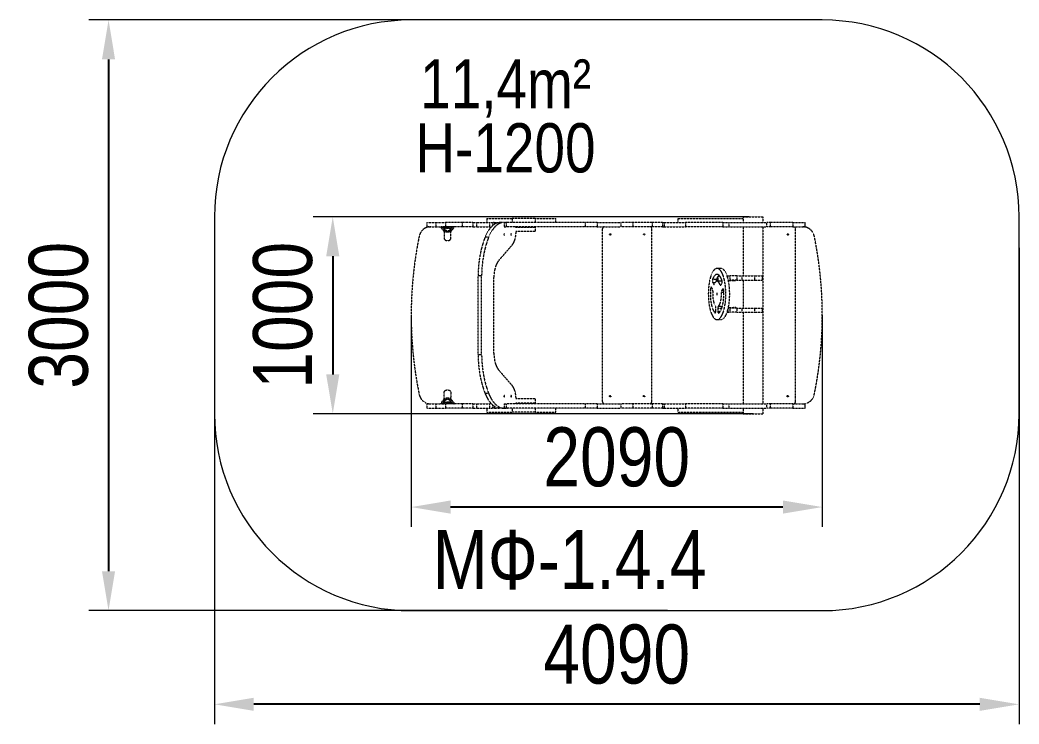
# Model space of a CAD drawing. Header units: millimetres. Extents: x -2969 to 2110, y -1923 to 1653.
import ezdxf

# ---------------------------------------------------------------- set-up
doc = ezdxf.new("R2010")
doc.units = ezdxf.units.MM
doc.linetypes.add('HIDDEN', pattern=[1.905, 1.27, -0.635])
for name, color, linetype in [('DIKOM_АРТИКУЛ', 7, 'Continuous'), ('DIKOM_ЗОНА', 90, 'Continuous'), ('DIKOM_ОБЪЕКТ', 7, 'Continuous'), ('DIKOM_РАЗМЕР_ЗОНА', 7, 'Continuous'), ('DIKOM_РАЗМЕР_ОБЪЕКТА', 7, 'Continuous')]:
    doc.layers.add(name, color=color, linetype=linetype)
doc.styles.add('style1', font='arialbd.ttf', dxfattribs={"width": 0.8})
doc.dimstyles.new('1-50', dxfattribs={"dimtxt": 300, "dimasz": 200, "dimexe": 100, "dimexo": 0, "dimgap": 100, "dimtad": 1, "dimtoh": 1, "dimtxsty": 'style1', "dimcen": 200, "dimclrd": 7, "dimclre": 7, "dimclrt": 7, "dimadec": 1, "dimazin": 2, "dimtfac": 1, "dimtmove": 0, "dimatfit": 2, "dimfxl": 0, "dimlwd": 25, "dimlwe": 18, "dimarcsym": 0})

# ---------------------------------------------------------------- blocks, each defined once
blk = doc.blocks.new('*D0')
at = {"layer": 'Defpoints', "color": 0, "transparency": 16777216}
for p in [(-980, 152.9), (1110, 152.9), (-980, -821.2)]:
    blk.add_point(p, dxfattribs=at)
at = {"layer": 'DIKOM_РАЗМЕР_ОБЪЕКТА', "color": 7, "lineweight": 18, "transparency": 16777216}
for p, q in [((-980, 152.9), (-980, -921.2)), ((1110, 152.9), (1110, -921.2))]:
    blk.add_line(p, q, dxfattribs=at)
at = {"layer": 'DIKOM_РАЗМЕР_ОБЪЕКТА', "color": 7, "lineweight": 25, "transparency": 16777216}
blk.add_line((910, -821.2), (-780, -821.2), dxfattribs=at)
at = {"layer": 'DIKOM_РАЗМЕР_ОБЪЕКТА', "color": 7, "transparency": 16777216}
for points in [[(-780, -787.8), (-780, -854.5), (-980, -821.2)], [(910, -787.8), (910, -854.5), (1110, -821.2)]]:
    blk.add_solid(points, dxfattribs=at)
at = {"layer": 'DIKOM_РАЗМЕР_ОБЪЕКТА', "color": 7, "transparency": 16777216, "insert": (65, -568), "char_height": 300, "attachment_point": 5, "style": 'style1'}
blk.add_mtext('{\\fArial|b0|i0|c204|p34;2090}', dxfattribs=at)
blk = doc.blocks.new('*D1')
at = {"layer": 'Defpoints', "color": 0, "transparency": 16777216}
for p in [(738.5, 652.9), (-1378.6, -347.1), (757.7, -347.1)]:
    blk.add_point(p, dxfattribs=at)
at = {"layer": 'DIKOM_РАЗМЕР_ОБЪЕКТА', "color": 7, "lineweight": 18, "transparency": 16777216}
for p, q in [((738.5, 652.9), (-1478.6, 652.9)), ((757.7, -347.1), (-1478.6, -347.1))]:
    blk.add_line(p, q, dxfattribs=at)
at = {"layer": 'DIKOM_РАЗМЕР_ОБЪЕКТА', "color": 7, "lineweight": 25, "transparency": 16777216}
blk.add_line((-1378.6, 452.9), (-1378.6, -147.1), dxfattribs=at)
at = {"layer": 'DIKOM_РАЗМЕР_ОБЪЕКТА', "color": 7, "transparency": 16777216}
for points in [[(-1412, 452.9), (-1345.3, 452.9), (-1378.6, 652.9)], [(-1412, -147.1), (-1345.3, -147.1), (-1378.6, -347.1)]]:
    blk.add_solid(points, dxfattribs=at)
at = {"layer": 'DIKOM_РАЗМЕР_ОБЪЕКТА', "color": 7, "transparency": 16777216, "insert": (-1631.8, 152.9), "char_height": 300, "attachment_point": 5, "rotation": 90, "style": 'style1'}
blk.add_mtext('{\\fArial|b0|i0|c204|p34;1000}', dxfattribs=at)
blk = doc.blocks.new('*D2')
at = {"layer": 'Defpoints', "color": 0, "transparency": 16777216}
for p in [(-1980, 495), (2110, 495), (-1980, -1823.1)]:
    blk.add_point(p, dxfattribs=at)
at = {"layer": 'DIKOM_РАЗМЕР_ЗОНА', "color": 7, "lineweight": 18, "transparency": 16777216}
for p, q in [((-1980, 495), (-1980, -1923.1)), ((2110, 495), (2110, -1923.1))]:
    blk.add_line(p, q, dxfattribs=at)
at = {"layer": 'DIKOM_РАЗМЕР_ЗОНА', "color": 7, "lineweight": 25, "transparency": 16777216}
blk.add_line((1910, -1823.1), (-1780, -1823.1), dxfattribs=at)
at = {"layer": 'DIKOM_РАЗМЕР_ЗОНА', "color": 7, "transparency": 16777216}
for points in [[(-1780, -1789.8), (-1780, -1856.4), (-1980, -1823.1)], [(1910, -1789.8), (1910, -1856.4), (2110, -1823.1)]]:
    blk.add_solid(points, dxfattribs=at)
at = {"layer": 'DIKOM_РАЗМЕР_ЗОНА', "color": 7, "transparency": 16777216, "insert": (65, -1569.9), "char_height": 300, "attachment_point": 5, "style": 'style1'}
blk.add_mtext('{\\fArial|b0|i0|c204|p34;4090}', dxfattribs=at)
blk = doc.blocks.new('*D3')
at = {"layer": 'Defpoints', "color": 0, "transparency": 16777216}
for p in [(234.4, 1652.9), (-2518.5, -1347.1), (322.5, -1347.1)]:
    blk.add_point(p, dxfattribs=at)
at = {"layer": 'DIKOM_РАЗМЕР_ЗОНА', "color": 7, "lineweight": 18, "transparency": 16777216}
for p, q in [((234.4, 1652.9), (-2618.5, 1652.9)), ((322.5, -1347.1), (-2618.5, -1347.1))]:
    blk.add_line(p, q, dxfattribs=at)
at = {"layer": 'DIKOM_РАЗМЕР_ЗОНА', "color": 7, "lineweight": 25, "transparency": 16777216}
blk.add_line((-2518.5, 1452.9), (-2518.5, -1147.1), dxfattribs=at)
at = {"layer": 'DIKOM_РАЗМЕР_ЗОНА', "color": 7, "transparency": 16777216}
for points in [[(-2551.9, 1452.9), (-2485.2, 1452.9), (-2518.5, 1652.9)], [(-2551.9, -1147.1), (-2485.2, -1147.1), (-2518.5, -1347.1)]]:
    blk.add_solid(points, dxfattribs=at)
at = {"layer": 'DIKOM_РАЗМЕР_ЗОНА', "color": 7, "transparency": 16777216, "insert": (-2771.8, 152.9), "char_height": 300, "attachment_point": 5, "rotation": 90, "style": 'style1'}
blk.add_mtext('{\\fArial|b0|i0|c204|p34;3000}', dxfattribs=at)

msp = doc.modelspace()

# ---------------------------------------------------------------- linework, layer by layer
at = {"layer": 'DIKOM_ЗОНА', "color": 3, "lineweight": 15}
msp.add_lwpolyline([(2110.022, 652.887, 0.41421356), (1110.022, 1652.887), (-979.978, 1652.887, 0.41421356), (-1979.978, 652.887), (-1979.978, -347.113, 0.41421356), (-979.978, -1347.113), (1110.022, -1347.113, 0.41421356), (2110.022, -347.113)], format="xyb", close=True, dxfattribs=at)
at = {"layer": 'DIKOM_ОБЪЕКТ', "color": 7, "linetype": 'HIDDEN', "lineweight": 15}
for p, q in [((-899.978, 623.887), (-899.978, 602.887)), ((-899.978, 623.887), (-854.849, 623.887)), ((-854.849, 623.887), (-854.849, 602.887)), ((-854.849, 623.887), (-804.849, 623.887)), ((-804.849, 623.887), (-804.849, 602.887)), ((-720.686, 623.887), (-804.849, 623.887)), ((-720.686, 623.887), (-720.686, 602.887)), ((-666.794, 623.887), (-720.686, 623.887)), ((-666.794, 623.887), (-666.794, 602.887)), ((-666.794, 623.887), (-648.61, 623.887)), ((-648.61, 623.887), (-648.61, 602.887)), ((-648.61, 623.887), (-581.245, 623.887)), ((-594.978, 644.887), (-594.978, 623.887)), ((-594.978, 644.887), (-467.396, 644.887)), ((-581.245, 623.887), (-581.245, 602.887)), ((-581.245, 623.887), (-566.529, 623.887)), ((-558.621, 623.887), (-566.529, 623.887)), ((-566.529, 623.887), (-566.529, 607.767)), ((-558.621, 623.887), (-541.989, 623.887)), ((-558.621, 623.887), (-558.621, 613.979)), ((-541.989, 623.887), (-541.989, 622.33)), ((-541.989, 623.887), (-536.034, 623.887)), ((-507.86, 624.887), (-526.047, 624.887)), ((-491.832, 624.887), (-507.86, 624.887)), ((-507.582, 623.887), (-507.582, 602.887)), ((-507.582, 623.887), (-497.582, 623.887)), ((-497.582, 623.887), (-497.582, 602.887)), ((-94.832, 623.887), (-497.582, 623.887)), ((-467.396, 644.887), (-467.396, 623.887)), ((-466.962, 644.887), (-467.396, 644.887)), ((-347.396, 644.887), (-466.962, 644.887)), ((-347.396, 623.887), (-347.396, 644.887)), ((-347.396, 644.887), (-244.978, 644.887)), ((-244.978, 623.887), (-244.978, 644.887)), ((-94.832, 623.887), (-94.832, 602.887)), ((-34.428, 623.887), (-94.832, 623.887)), ((-34.428, 623.887), (-34.428, 602.887)), ((-34.428, 623.887), (86.38, 623.887)), ((86.38, 623.887), (86.38, 602.887)), ((146.784, 623.887), (86.38, 623.887)), ((146.784, 623.887), (146.784, 602.887)), ((245.467, 623.887), (146.784, 623.887)), ((245.467, 623.887), (245.467, 602.887)), ((297.551, 623.887), (245.467, 623.887)), ((297.551, 623.887), (297.551, 602.887)), ((297.551, 623.887), (305.816, 623.887)), ((305.816, 623.887), (305.816, 602.887)), ((305.816, 623.887), (413.704, 623.887)), ((375.022, 644.887), (375.022, 623.887)), ((375.022, 644.887), (707.717, 644.887)), ((413.704, 623.887), (413.704, 602.887)), ((604.298, 623.887), (413.704, 623.887)), ((604.298, 623.887), (604.298, 602.887)), ((604.298, 623.887), (635.378, 623.887)), ((635.378, 623.887), (635.378, 602.887)), ((635.378, 623.887), (827.969, 623.887)), ((707.717, 652.887), (707.717, 623.887)), ((707.717, 652.887), (807.717, 652.887)), ((807.717, 652.887), (807.717, 623.887)), ((807.717, 652.887), (807.717, 623.887)), ((827.969, 602.887), (827.969, 623.887)), ((844.657, 623.887), (827.969, 623.887)), ((844.657, 623.887), (844.657, 602.887)), ((960.053, 623.887), (844.657, 623.887)), ((960.053, 623.887), (960.053, 602.887)), ((960.053, 623.887), (1021.845, 623.887)), ((1021.845, 623.887), (1021.845, 602.887)), ((1021.845, 623.887), (1022.351, 623.887)), ((1022.351, 602.887), (1022.351, 623.887)), ((-899.978, 602.887), (-854.849, 602.887)), ((-854.849, 602.887), (-804.849, 602.887)), ((-828.278, 602.387), (-828.278, 599.767)), ((-795.278, 602.387), (-828.278, 602.387)), ((-795.278, 602.887), (-827.778, 602.887)), ((-821.978, 599.887), (-821.978, 602.887)), ((-821.978, 602.887), (-821.978, 596.887)), ((-821.978, 599.887), (-821.978, 596.887)), ((-812.278, 592.018), (-812.128, 592.632)), ((-812.264, 591.722), (-812.278, 592.018)), ((-811.778, 575.144), (-811.778, 542.887)), ((-720.686, 602.887), (-804.849, 602.887)), ((-762.778, 602.887), (-795.278, 602.887)), ((-762.278, 602.387), (-795.278, 602.387)), ((-778.778, 542.887), (-778.778, 575.143)), ((-778.548, 593.119), (-778.278, 592.016)), ((-778.278, 592.016), (-778.294, 591.701)), ((-762.278, 599.763), (-762.278, 602.387)), ((-666.794, 602.887), (-720.686, 602.887)), ((-666.794, 602.887), (-648.61, 602.887)), ((-648.61, 602.887), (-581.245, 602.887)), ((-581.245, 602.887), (-571.643, 602.887)), ((-577.66, 602.887), (-577.66, 599.887)), ((-577.66, 599.887), (-574.459, 599.887)), ((-507.582, 602.887), (-497.582, 602.887)), ((-94.832, 602.887), (-497.582, 602.887)), ((-347.396, 598.887), (-447.832, 598.887)), ((-347.396, 577.887), (-447.817, 577.887)), ((-347.396, 577.887), (-347.396, 598.887)), ((-34.428, 602.887), (-94.832, 602.887)), ((-34.428, 602.887), (86.38, 602.887)), ((-7.254, -287.113), (-7.254, 592.887)), ((146.784, 602.887), (86.38, 602.887)), ((245.467, 602.887), (146.784, 602.887)), ((242.746, -287.113), (242.746, 592.887)), ((242.746, -287.113), (242.746, 592.887)), ((297.551, 602.887), (245.467, 602.887)), ((297.551, 602.887), (305.816, 602.887)), ((305.816, 602.887), (413.704, 602.887)), ((604.298, 602.887), (413.704, 602.887)), ((604.298, 602.887), (635.378, 602.887)), ((635.378, 602.887), (827.969, 602.887)), ((707.717, 602.887), (707.717, 352.887)), ((807.717, 602.887), (807.717, -297.113)), ((807.717, 602.887), (807.717, -297.113)), ((844.657, 602.887), (827.969, 602.887)), ((960.053, 602.887), (844.657, 602.887)), ((960.053, 602.887), (1021.845, 602.887)), ((973.375, -287.113), (973.375, 592.887)), ((973.375, -287.113), (973.375, 592.887)), ((1021.845, 602.887), (1022.351, 602.887)), ((-585.929, 549.872), (-604.116, 549.872)), ((-534.332, 431.755), (-466.832, 509.697)), ((594.796, 390.887), (575.062, 390.887)), ((-621.832, 352.887), (-640.019, 352.887)), ((-640.019, -47.113), (-640.019, 352.887)), ((-621.832, -47.113), (-621.832, 352.887)), ((-559.332, -39.378), (-559.332, 345.152)), ((552.548, 336.167), (572.282, 336.167)), ((552.952, 320.224), (557.484, 311.716)), ((552.952, 320.224), (565.986, 320.224)), ((557.484, 311.716), (561.18, 311.716)), ((594.796, 325.887), (575.062, 325.887)), ((579.405, 341.887), (579.405, 325.887)), ((589.242, 351.887), (582.825, 351.887)), ((590.29, 308.244), (595.262, 308.244)), ((594.201, 306.643), (598.987, 313.864)), ((626.209, 352.887), (627.579, 352.887)), ((627.579, 352.887), (629.814, 352.887)), ((627.579, 352.887), (627.579, 351.376)), ((629.572, 341.887), (629.92, 341.887)), ((629.814, 352.887), (639.943, 352.887)), ((629.814, 352.887), (629.814, 344.357)), ((629.92, 340.595), (629.92, 341.887)), ((632.041, 331.887), (639.943, 331.887)), ((632.69, 328.887), (658.273, 328.887)), ((639.943, 352.887), (639.943, 331.887)), ((675.843, 352.887), (639.943, 352.887)), ((675.843, 331.887), (639.943, 331.887)), ((658.273, 328.887), (658.273, 331.887)), ((658.273, 328.887), (670.117, 328.887)), ((670.117, 328.887), (670.117, 331.887)), ((675.843, 352.887), (675.843, 331.887)), ((675.843, 352.887), (700.566, 352.887)), ((675.843, 331.887), (700.566, 331.887)), ((700.566, 352.887), (700.566, 331.887)), ((700.566, 352.887), (764.717, 352.887)), ((700.566, 331.887), (764.717, 331.887)), ((707.717, 331.887), (707.717, 189.887)), ((764.717, 352.887), (764.717, 331.887)), ((764.717, 352.887), (804.717, 352.887)), ((764.717, 331.887), (804.717, 331.887)), ((804.717, 352.887), (804.717, 331.887)), ((804.717, 352.887), (804.717, 331.887)), ((542.282, 289.419), (550.37, 289.419)), ((551.94, 286.472), (547.408, 294.98)), ((597.086, 269.735), (609.13, 269.735)), ((603.692, 287.204), (598.906, 279.983)), ((598.906, 279.983), (608.635, 279.983)), ((603.692, 287.204), (606.829, 287.204)), ((564.021, 166.241), (566.23, 166.241)), ((568.542, 175.234), (568.796, 190.963)), ((579.045, 189.547), (578.791, 173.818)), ((578.791, 173.818), (591.883, 173.818)), ((579.045, 189.547), (598.779, 189.547)), ((581.475, 198.65), (601.208, 198.65)), ((598.779, 189.547), (598.767, 188.801)), ((601.208, 198.65), (602.045, 199.441)), ((626.209, 168.887), (627.579, 168.887)), ((627.579, 170.399), (627.579, 168.887)), ((627.579, 168.887), (629.814, 168.887)), ((629.572, 179.887), (629.92, 179.887)), ((629.814, 177.418), (629.814, 168.887)), ((629.814, 168.887), (639.943, 168.887)), ((629.92, 179.887), (629.92, 181.18)), ((632.041, 189.887), (639.943, 189.887)), ((632.69, 192.887), (658.273, 192.887)), ((639.943, 189.887), (639.943, 168.887)), ((675.843, 189.887), (639.943, 189.887)), ((675.843, 168.887), (639.943, 168.887)), ((658.273, 192.887), (658.273, 189.887)), ((670.117, 192.887), (658.273, 192.887)), ((670.117, 189.887), (670.117, 192.887)), ((675.843, 189.887), (675.843, 168.887)), ((675.843, 189.887), (700.566, 189.887)), ((675.843, 168.887), (700.566, 168.887)), ((700.566, 189.887), (700.566, 168.887)), ((700.566, 189.887), (764.717, 189.887)), ((700.566, 168.887), (764.717, 168.887)), ((707.717, 168.887), (707.717, -297.113)), ((764.717, 189.887), (764.717, 168.887)), ((764.717, 189.887), (804.717, 189.887)), ((764.717, 168.887), (804.717, 168.887)), ((804.717, 189.887), (804.717, 168.887)), ((804.717, 189.887), (804.717, 168.887)), ((575.062, 130.887), (594.796, 130.887)), ((-621.832, -47.113), (-640.019, -47.113)), ((-534.332, -125.98), (-466.832, -203.922)), ((-811.778, -269.369), (-811.778, -237.113)), ((-778.778, -237.113), (-778.778, -269.369)), ((-585.929, -244.097), (-604.116, -244.097)), ((-899.978, -297.113), (-899.978, -318.113)), ((-899.978, -297.113), (-854.849, -297.113)), ((-854.849, -297.113), (-854.849, -318.113)), ((-854.849, -297.113), (-804.849, -297.113)), ((-828.278, -296.613), (-828.278, -293.992)), ((-795.278, -296.613), (-828.278, -296.613)), ((-795.278, -297.113), (-827.778, -297.113)), ((-821.978, -291.113), (-821.978, -297.113)), ((-821.978, -291.113), (-821.978, -294.113)), ((-821.978, -294.113), (-821.978, -297.113)), ((-812.264, -285.948), (-812.278, -286.243)), ((-812.278, -286.243), (-812.128, -286.858)), ((-804.849, -297.113), (-804.849, -318.113)), ((-720.686, -297.113), (-804.849, -297.113)), ((-762.278, -296.613), (-795.278, -296.613)), ((-762.778, -297.113), (-795.278, -297.113)), ((-778.548, -287.344), (-778.278, -286.241)), ((-778.278, -286.241), (-778.294, -285.926)), ((-762.278, -293.988), (-762.278, -296.613)), ((-720.686, -297.113), (-720.686, -318.113)), ((-666.794, -297.113), (-720.686, -297.113)), ((-666.794, -297.113), (-666.794, -318.113)), ((-666.794, -297.113), (-648.61, -297.113)), ((-648.61, -297.113), (-648.61, -318.113)), ((-648.61, -297.113), (-581.245, -297.113)), ((-581.245, -297.113), (-581.245, -318.113)), ((-581.245, -297.113), (-571.643, -297.113)), ((-577.66, -294.113), (-577.66, -297.113)), ((-574.459, -294.113), (-577.66, -294.113)), ((-566.529, -301.992), (-566.529, -318.113)), ((-507.582, -297.113), (-507.582, -318.113)), ((-507.582, -297.113), (-497.582, -297.113)), ((-497.582, -297.113), (-497.582, -318.113)), ((-94.832, -297.113), (-497.582, -297.113)), ((-347.396, -293.113), (-447.832, -293.113)), ((-347.396, -272.113), (-447.817, -272.113)), ((-347.396, -293.113), (-347.396, -272.113)), ((-94.832, -297.113), (-94.832, -318.113)), ((-34.428, -297.113), (-94.832, -297.113)), ((-34.428, -297.113), (-34.428, -318.113)), ((-34.428, -297.113), (86.38, -297.113)), ((86.38, -297.113), (86.38, -318.113)), ((146.784, -297.113), (86.38, -297.113)), ((146.784, -297.113), (146.784, -318.113)), ((245.467, -297.113), (146.784, -297.113)), ((245.467, -297.113), (245.467, -318.113)), ((297.551, -297.113), (245.467, -297.113)), ((297.551, -297.113), (297.551, -318.113)), ((297.551, -297.113), (305.816, -297.113)), ((305.816, -297.113), (305.816, -318.113)), ((305.816, -297.113), (413.704, -297.113)), ((413.704, -297.113), (413.704, -318.113)), ((604.298, -297.113), (413.704, -297.113)), ((604.298, -297.113), (604.298, -318.113)), ((604.298, -297.113), (635.378, -297.113)), ((635.378, -297.113), (635.378, -318.113)), ((635.378, -297.113), (827.969, -297.113)), ((827.969, -318.113), (827.969, -297.113)), ((844.657, -297.113), (827.969, -297.113)), ((844.657, -297.113), (844.657, -318.113)), ((960.053, -297.113), (844.657, -297.113)), ((960.053, -297.113), (960.053, -318.113)), ((960.053, -297.113), (1021.845, -297.113)), ((1021.845, -297.113), (1021.845, -318.113)), ((1021.845, -297.113), (1022.351, -297.113)), ((1022.351, -318.113), (1022.351, -297.113)), ((-899.978, -318.113), (-854.849, -318.113)), ((-854.849, -318.113), (-804.849, -318.113)), ((-720.686, -318.113), (-804.849, -318.113)), ((-666.794, -318.113), (-720.686, -318.113)), ((-666.794, -318.113), (-648.61, -318.113)), ((-648.61, -318.113), (-581.245, -318.113)), ((-594.978, -318.113), (-594.978, -339.113)), ((-594.978, -339.113), (-467.396, -339.113)), ((-581.245, -318.113), (-566.529, -318.113)), ((-558.621, -318.113), (-566.529, -318.113)), ((-558.621, -308.204), (-558.621, -318.113)), ((-558.621, -318.113), (-541.989, -318.113)), ((-541.989, -316.555), (-541.989, -318.113)), ((-541.989, -318.113), (-536.034, -318.113)), ((-507.86, -319.113), (-526.047, -319.113)), ((-491.832, -319.113), (-507.86, -319.113)), ((-507.582, -318.113), (-497.582, -318.113)), ((-94.832, -318.113), (-497.582, -318.113)), ((-467.396, -318.113), (-467.396, -339.113)), ((-347.396, -339.113), (-467.396, -339.113)), ((-347.396, -339.113), (-347.396, -318.113)), ((-347.396, -339.113), (-244.978, -339.113)), ((-244.978, -339.113), (-244.978, -318.113)), ((-34.428, -318.113), (-94.832, -318.113)), ((-34.428, -318.113), (86.38, -318.113)), ((146.784, -318.113), (86.38, -318.113)), ((245.467, -318.113), (146.784, -318.113)), ((297.551, -318.113), (245.467, -318.113)), ((297.551, -318.113), (305.816, -318.113)), ((305.816, -318.113), (413.704, -318.113)), ((375.022, -318.113), (375.022, -339.113)), ((375.022, -339.113), (707.717, -339.113)), ((604.298, -318.113), (413.704, -318.113)), ((604.298, -318.113), (635.378, -318.113)), ((635.378, -318.113), (827.969, -318.113)), ((707.717, -318.113), (707.717, -347.113)), ((707.717, -347.113), (807.717, -347.113)), ((807.717, -318.113), (807.717, -347.113)), ((807.717, -318.113), (807.717, -347.113)), ((844.657, -318.113), (827.969, -318.113)), ((960.053, -318.113), (844.657, -318.113)), ((960.053, -318.113), (1021.845, -318.113)), ((1021.845, -318.113), (1022.351, -318.113))]:
    msp.add_line(p, q, dxfattribs=at)
at = {"layer": 'DIKOM_ОБЪЕКТ', "color": 7, "linetype": 'HIDDEN', "lineweight": 15, "flags": 128}
for points in [[(-526.047, 624.887), (-529.245, 624.785), (-532.441, 624.478), (-535.63, 623.967), (-538.809, 623.252), (-541.974, 622.334), (-545.124, 621.214), (-548.254, 619.893), (-551.362, 618.373), (-554.443, 616.654), (-557.495, 614.74), (-560.516, 612.631), (-563.501, 610.33), (-566.447, 607.839), (-569.353, 605.161), (-572.214, 602.298), (-575.027, 599.254), (-577.791, 596.031), (-580.502, 592.633), (-583.156, 589.064), (-585.753, 585.326), (-588.288, 581.425), (-590.76, 577.363), (-593.165, 573.145), (-595.502, 568.775), (-597.768, 564.259), (-599.96, 559.599), (-602.077, 554.802), (-604.116, 549.872)], [(-507.86, 624.887), (-511.059, 624.785), (-514.254, 624.478), (-517.443, 623.967), (-520.622, 623.252), (-523.788, 622.334), (-526.938, 621.214), (-530.068, 619.893), (-533.175, 618.373), (-536.257, 616.654), (-539.309, 614.74), (-542.329, 612.631), (-545.314, 610.33), (-548.261, 607.839), (-551.166, 605.161), (-554.027, 602.298), (-556.841, 599.254), (-559.604, 596.031), (-562.315, 592.633), (-564.97, 589.064), (-567.566, 585.326), (-570.102, 581.425), (-572.573, 577.363), (-574.979, 573.145), (-577.316, 568.775), (-579.581, 564.259), (-581.774, 559.599), (-583.89, 554.802), (-585.929, 549.872)], [(-828.278, 599.942), (-827.968, 598), (-827.05, 596.404)], [(-795.278, 601.221), (-800.074, 601.211), (-804.723, 601.182), (-809.132, 601.133), (-813.219, 601.063), (-815.954, 601), (-818.412, 600.926), (-820.586, 600.841), (-823.309, 600.695), (-825.399, 600.526), (-826.575, 600.382), (-827.432, 600.223), (-827.984, 600.05), (-828.266, 599.762)], [(-827.033, 596.383), (-820.59, 588.596), (-813.441, 579.915)], [(-826.98, 596.419), (-826.967, 596.371), (-826.32, 596.32), (-825.1, 596.322), (-823.361, 596.352), (-821.117, 596.395), (-818.416, 596.442), (-815.313, 596.487), (-811.83, 596.527), (-808.076, 596.56), (-804.063, 596.584), (-799.917, 596.6), (-795.676, 596.605)], [(-795.71, 594.874), (-799.62, 594.801), (-803.35, 594.603), (-806.763, 594.269), (-809.69, 593.787), (-812.048, 593.132), (-813.731, 592.289), (-814.699, 591.234), (-814.943, 589.96)], [(-814.943, 589.96), (-814.583, 588.674), (-813.728, 587.259), (-812.399, 585.737), (-810.644, 584.192), (-808.465, 582.684), (-805.9, 581.323), (-802.965, 580.201), (-799.726, 579.421)], [(-813.471, 579.954), (-812.179, 577.615), (-811.778, 575.12)], [(-813.429, 579.925), (-813.382, 579.903), (-813.079, 579.849), (-812.792, 579.812), (-812.29, 579.761), (-811.901, 579.727), (-811.464, 579.696), (-811.009, 579.667), (-810.544, 579.641), (-810.076, 579.618), (-807.88, 579.538), (-805.286, 579.48), (-803.599, 579.455), (-801.748, 579.435), (-799.726, 579.421)], [(-778.294, 591.701), (-778.437, 590.979), (-778.737, 590.184), (-779.148, 589.403), (-779.736, 588.514), (-780.424, 587.644), (-781.237, 586.758), (-782.163, 585.877), (-783.198, 585.019), (-784.827, 583.882), (-786.572, 582.909), (-788.494, 582.085), (-790.122, 581.568), (-791.773, 581.197), (-795.277, 580.885), (-797.036, 580.964), (-798.787, 581.199), (-800.438, 581.571), (-802.068, 582.089), (-803.518, 582.689), (-804.954, 583.423), (-806.154, 584.159), (-807.379, 585.037), (-808.205, 585.715), (-808.932, 586.378), (-809.774, 587.241), (-810.312, 587.861), (-810.841, 588.546), (-811.577, 589.704), (-812.044, 590.748), (-812.264, 591.722)], [(-811.89, 592.555), (-811.891, 592.541), (-811.778, 592.612), (-811.613, 592.712), (-810.547, 593.182), (-808.871, 593.651), (-806.743, 594.04), (-804.398, 594.324), (-801.99, 594.519), (-799.089, 594.659), (-795.624, 594.721), (-793.705, 594.711), (-791.704, 594.666), (-789.876, 594.592), (-788.257, 594.497), (-785.623, 594.267), (-783.74, 594.026), (-782.06, 593.73), (-780.551, 593.355), (-780.108, 593.214), (-779.698, 593.063), (-779.339, 592.915), (-779.075, 592.841), (-778.918, 592.912)], [(-798.962, 574.562), (-801.73, 574.567), (-804.306, 574.574), (-806.557, 574.585), (-808.451, 574.61), (-809.93, 574.666), (-810.97, 574.769), (-811.577, 574.932), (-811.778, 575.151)], [(-799.726, 579.421), (-795.276, 579.11), (-790.825, 579.42)], [(-791.592, 574.561), (-795.277, 574.608), (-798.962, 574.562)], [(-775.615, 589.939), (-775.868, 591.253), (-776.887, 592.33), (-778.67, 593.189), (-781.144, 593.842), (-784.228, 594.32), (-787.793, 594.642), (-791.664, 594.823), (-795.71, 594.874)], [(-795.676, 596.605), (-794.377, 596.605), (-792.807, 596.604), (-790.733, 596.6), (-788.191, 596.591), (-785.23, 596.577), (-782.276, 596.558), (-779.09, 596.531), (-775.816, 596.494), (-773.352, 596.461), (-770.97, 596.423), (-770.213, 596.409), (-769.477, 596.396), (-768.764, 596.382), (-768.078, 596.369), (-767.419, 596.356), (-766.796, 596.344), (-765.156, 596.318), (-764.054, 596.325), (-763.506, 596.406)], [(-762.316, 599.755), (-762.304, 599.853), (-762.572, 600.048), (-763.512, 600.302), (-765.152, 600.524), (-766.467, 600.639), (-768.061, 600.744), (-769.94, 600.839), (-773.3, 600.962), (-777.3, 601.062), (-779.959, 601.11), (-782.784, 601.15), (-785.753, 601.18), (-790.426, 601.21), (-795.278, 601.221)], [(-778.778, 575.143), (-778.977, 574.923), (-779.584, 574.762), (-780.617, 574.661), (-782.087, 574.608), (-783.987, 574.584), (-786.252, 574.572), (-788.824, 574.565), (-791.592, 574.561)], [(-790.825, 579.42), (-787.592, 580.199), (-784.675, 581.311), (-782.106, 582.672), (-779.947, 584.162), (-778.181, 585.711), (-776.854, 587.222), (-775.983, 588.649), (-775.615, 589.939)], [(-790.825, 579.42), (-787.282, 579.45), (-784.034, 579.503), (-781.284, 579.584), (-779.175, 579.69), (-777.812, 579.806), (-777.175, 579.901), (-777.166, 579.922)], [(-778.778, 575.11), (-778.375, 577.609), (-777.076, 579.953)], [(-777.127, 579.891), (-769.948, 588.596), (-763.493, 596.415)], [(-763.507, 596.401), (-762.587, 598), (-762.278, 599.936)], [(-763.506, 596.406), (-763.502, 596.406), (-763.494, 596.416)], [(-506.832, 567.387), (-507.251, 567.286), (-507.645, 566.986), (-507.993, 566.507), (-508.272, 565.876), (-508.468, 565.129), (-508.569, 564.309), (-508.569, 563.465), (-508.468, 562.646), (-508.272, 561.899), (-507.993, 561.268), (-507.645, 560.788), (-507.251, 560.489), (-506.832, 560.387), (-506.413, 560.489), (-506.019, 560.788), (-505.672, 561.268), (-505.392, 561.899), (-505.196, 562.646), (-505.095, 563.465), (-505.095, 564.309), (-505.196, 565.129), (-505.392, 565.876), (-505.672, 566.507), (-506.019, 566.986), (-506.413, 567.286), (-506.832, 567.387)], [(-471.832, 567.387), (-472.251, 567.286), (-472.645, 566.986), (-472.992, 566.507), (-473.272, 565.876), (-473.468, 565.129), (-473.569, 564.309), (-473.569, 563.465), (-473.468, 562.646), (-473.272, 561.899), (-472.992, 561.268), (-472.645, 560.788), (-472.251, 560.489), (-471.832, 560.387), (-471.413, 560.489), (-471.019, 560.788), (-470.672, 561.268), (-470.392, 561.899), (-470.196, 562.646), (-470.095, 563.465), (-470.095, 564.309), (-470.196, 565.129), (-470.392, 565.876), (-470.672, 566.507), (-471.019, 566.986), (-471.413, 567.286), (-471.832, 567.387)], [(-466.832, 509.697), (-465.046, 511.885), (-463.321, 514.258), (-461.659, 516.807), (-460.067, 519.528), (-458.548, 522.411), (-457.106, 525.449), (-455.746, 528.634), (-454.471, 531.956), (-453.285, 535.408), (-452.191, 538.979), (-451.192, 542.66), (-450.29, 546.44), (-449.489, 550.31), (-448.79, 554.258), (-448.195, 558.274), (-447.706, 562.346), (-447.325, 566.464), (-447.051, 570.617), (-446.887, 574.792), (-446.836, 577.887)], [(-447.832, 598.887), (-448.053, 599.436), (-448.558, 600.445), (-449.129, 601.3), (-449.755, 601.984), (-450.423, 602.482), (-451.12, 602.786), (-451.832, 602.887)], [(-811.778, 542.887), (-811.503, 540.888), (-810.624, 538.846), (-809.133, 536.914), (-807.141, 535.242), (-804.859, 533.932), (-802.541, 533.01), (-800.418, 532.435), (-798.261, 532.069), (-795.529, 531.889), (-792.299, 532.068), (-788.793, 532.773), (-785.372, 534.09), (-782.446, 535.973), (-780.329, 538.232), (-779.135, 540.613), (-778.778, 542.887)], [(-604.116, 549.872), (-606.64, 543.4), (-609.082, 536.804), (-611.442, 530.088), (-613.716, 523.256), (-615.904, 516.312), (-618.005, 509.261), (-620.017, 502.106), (-621.938, 494.854), (-623.768, 487.507), (-625.506, 480.071), (-627.15, 472.551), (-628.699, 464.95), (-630.153, 457.274), (-631.51, 449.528), (-632.77, 441.716), (-633.931, 433.844), (-634.994, 425.916), (-635.957, 417.938), (-636.82, 409.913), (-637.582, 401.848), (-638.243, 393.747), (-638.803, 385.616), (-639.26, 377.459), (-639.616, 369.282), (-639.868, 361.09), (-640.019, 352.887)], [(-585.929, 549.872), (-588.453, 543.4), (-590.896, 536.804), (-593.255, 530.088), (-595.53, 523.256), (-597.718, 516.312), (-599.818, 509.261), (-601.83, 502.106), (-603.752, 494.854), (-605.582, 487.507), (-607.319, 480.071), (-608.963, 472.551), (-610.512, 464.95), (-611.966, 457.274), (-613.323, 449.528), (-614.583, 441.716), (-615.745, 433.844), (-616.807, 425.916), (-617.771, 417.938), (-618.634, 409.913), (-619.396, 401.848), (-620.057, 393.747), (-620.616, 385.616), (-621.074, 377.459), (-621.429, 369.282), (-621.682, 361.09), (-621.832, 352.887)], [(-534.332, 431.755), (-536.277, 429.389), (-538.166, 426.849), (-539.995, 424.14), (-541.761, 421.267), (-543.46, 418.236), (-545.088, 415.054), (-546.641, 411.726), (-548.118, 408.261), (-549.514, 404.665), (-550.826, 400.946), (-552.053, 397.111), (-553.191, 393.168), (-554.238, 389.126), (-555.193, 384.992), (-556.052, 380.776), (-556.814, 376.487), (-557.478, 372.132), (-558.042, 367.721), (-558.505, 363.264), (-558.866, 358.769), (-559.125, 354.246), (-559.28, 349.704), (-559.332, 345.152)], [(537.649, 331.129), (536.734, 326.78), (535.879, 322.33), (535.084, 317.784), (534.351, 313.152), (533.681, 308.438), (533.074, 303.651), (532.532, 298.799), (532.056, 293.888), (531.646, 288.925), (531.303, 283.92), (531.028, 278.879), (530.82, 273.811), (530.68, 268.722), (530.61, 263.622), (530.607, 258.517), (530.673, 253.416), (530.808, 248.326), (531.01, 243.256), (531.281, 238.213), (531.619, 233.205), (532.025, 228.24), (532.496, 223.325), (533.033, 218.468), (533.635, 213.676), (534.301, 208.957), (535.03, 204.318), (535.82, 199.767), (536.671, 195.309), (537.582, 190.953), (538.549, 186.704), (539.574, 182.571), (540.653, 178.557), (541.785, 174.671), (542.968, 170.917), (544.201, 167.303), (545.481, 163.832), (546.807, 160.512), (548.177, 157.346), (549.588, 154.339), (551.038, 151.497), (552.526, 148.824), (554.048, 146.324), (555.602, 144), (557.187, 141.856), (558.799, 139.896), (560.436, 138.122), (562.096, 136.538), (563.775, 135.146), (565.472, 133.947), (567.184, 132.944), (568.908, 132.138), (570.642, 131.531), (572.382, 131.124), (574.127, 130.916), (575.873, 130.909), (577.617, 131.102), (579.358, 131.496), (581.092, 132.088), (582.817, 132.88), (584.53, 133.869), (586.228, 135.054), (587.909, 136.432), (589.57, 138.003), (591.209, 139.763), (592.823, 141.71), (594.41, 143.841), (595.966, 146.152), (597.491, 148.64), (598.981, 151.301), (600.434, 154.131), (601.848, 157.126), (603.22, 160.28), (604.55, 163.59), (605.833, 167.05), (607.07, 170.655), (608.257, 174.398), (609.392, 178.275), (610.475, 182.28), (611.503, 186.405), (612.475, 190.646), (613.39, 194.995), (614.245, 199.445), (615.04, 203.99), (615.773, 208.623), (616.443, 213.337), (617.05, 218.123), (617.592, 222.976), (618.068, 227.887), (618.478, 232.849), (618.821, 237.854), (619.096, 242.895), (619.304, 247.964), (619.444, 253.052), (619.515, 258.153), (619.517, 263.257), (619.451, 268.359), (619.316, 273.448), (619.114, 278.518), (618.843, 283.561), (618.505, 288.57), (618.1, 293.535), (617.628, 298.45), (617.091, 303.307), (616.489, 308.099), (615.823, 312.818), (615.094, 317.457), (614.304, 322.008), (613.453, 326.465), (612.543, 330.822), (611.575, 335.07), (610.55, 339.204), (609.471, 343.217), (608.339, 347.104), (607.156, 350.857), (605.923, 354.472), (604.643, 357.942), (603.317, 361.263), (601.947, 364.429), (600.536, 367.435), (599.086, 370.277), (597.598, 372.95), (596.076, 375.451), (594.522, 377.775), (592.937, 379.919), (591.325, 381.879), (589.688, 383.652), (588.028, 385.237), (586.349, 386.629), (584.652, 387.828), (582.94, 388.831), (581.216, 389.636), (579.482, 390.243), (577.742, 390.651), (575.997, 390.859), (574.251, 390.866), (572.507, 390.673), (570.766, 390.279), (569.032, 389.686), (567.307, 388.895), (565.594, 387.906), (563.896, 386.721), (562.215, 385.342), (560.554, 383.772), (558.915, 382.012), (557.301, 380.065), (555.714, 377.934), (554.158, 375.623), (552.633, 373.135), (551.143, 370.474), (549.69, 367.644), (548.276, 364.649), (546.904, 361.494), (545.574, 358.184), (544.291, 354.725), (543.054, 351.12), (541.868, 347.376), (540.732, 343.499), (539.649, 339.495), (538.621, 335.369), (537.649, 331.129)], [(599.903, 329.624), (598.819, 332.825), (597.687, 335.88), (596.51, 338.782), (595.288, 341.527), (594.026, 344.108), (592.725, 346.52), (591.388, 348.759), (590.019, 350.819), (588.618, 352.697), (587.191, 354.388), (585.739, 355.89), (584.265, 357.199), (582.772, 358.313), (581.264, 359.23), (579.743, 359.946), (578.213, 360.462), (576.676, 360.776), (575.136, 360.887), (573.596, 360.795), (572.059, 360.501), (570.528, 360.005), (569.006, 359.307), (567.497, 358.41), (566.003, 357.315), (564.527, 356.025), (563.073, 354.542), (561.642, 352.868), (560.239, 351.008), (558.867, 348.965), (557.527, 346.744), (556.222, 344.348), (554.956, 341.783), (553.731, 339.054), (552.548, 336.167)], [(584.929, 356.636), (584.26, 356.025), (582.806, 354.542), (581.376, 352.868), (579.973, 351.008), (578.6, 348.965), (577.26, 346.744), (575.956, 344.348), (574.69, 341.783), (573.464, 339.054), (572.282, 336.167)], [(594.796, 130.887), (595.606, 130.909), (597.351, 131.102), (599.092, 131.496), (600.826, 132.088), (602.551, 132.88), (604.263, 133.869), (605.962, 135.054), (607.643, 136.432), (609.304, 138.003), (610.943, 139.763), (612.557, 141.71), (614.143, 143.841), (615.7, 146.152), (617.225, 148.64), (618.714, 151.301), (620.167, 154.131), (621.581, 157.126), (622.954, 160.28), (624.283, 163.59), (625.567, 167.05), (626.803, 170.655), (627.99, 174.398), (629.126, 178.275), (630.209, 182.28), (631.237, 186.405), (632.209, 190.646), (633.123, 194.995), (633.978, 199.445), (634.773, 203.99), (635.506, 208.623), (636.177, 213.337), (636.783, 218.123), (637.325, 222.976), (637.802, 227.887), (638.212, 232.849), (638.555, 237.854), (638.83, 242.895), (639.038, 247.964), (639.177, 253.052), (639.248, 258.153), (639.251, 263.257), (639.184, 268.359), (639.05, 273.448), (638.847, 278.518), (638.576, 283.561), (638.238, 288.57), (637.833, 293.535), (637.361, 298.45), (636.824, 303.307), (636.222, 308.099), (635.556, 312.818), (634.828, 317.457), (634.037, 322.008), (633.186, 326.465), (632.276, 330.822), (631.308, 335.07), (630.284, 339.204), (629.205, 343.217), (628.073, 347.104), (626.89, 350.857), (625.657, 354.472), (624.376, 357.942), (623.05, 361.263), (621.681, 364.429), (620.27, 367.435), (618.819, 370.277), (617.332, 372.95), (615.81, 375.451), (614.255, 377.775), (612.671, 379.919), (611.059, 381.879), (609.422, 383.652), (607.762, 385.237), (606.082, 386.629), (604.385, 387.828), (602.673, 388.831), (600.949, 389.636), (599.216, 390.243), (597.475, 390.651), (595.731, 390.859), (594.796, 390.887)], [(557.484, 311.716), (557.947, 310.987), (558.442, 310.474), (558.959, 310.19), (559.485, 310.14), (560.006, 310.327), (560.512, 310.745), (560.99, 311.385), (561.429, 312.231)], [(590.29, 308.244), (589.35, 310.686), (588.363, 312.969), (587.335, 315.085), (586.267, 317.028), (585.163, 318.791), (584.026, 320.369), (582.861, 321.756), (581.671, 322.948), (580.46, 323.942), (579.232, 324.734), (577.99, 325.321), (576.739, 325.702), (575.483, 325.876), (574.225, 325.841), (572.97, 325.599), (571.721, 325.149), (570.484, 324.494), (569.26, 323.635), (568.056, 322.575), (566.874, 321.318), (565.718, 319.867), (564.592, 318.227), (563.5, 316.404), (562.444, 314.403), (561.429, 312.231)], [(582.825, 351.887), (582.338, 351.786), (581.861, 351.482), (581.404, 350.984), (580.976, 350.3), (580.585, 349.445), (580.24, 348.436), (579.948, 347.294), (579.714, 346.041), (579.543, 344.705), (579.44, 343.311), (579.405, 341.887)], [(590.29, 308.244), (590.699, 307.28), (591.155, 306.511), (591.645, 305.955), (592.159, 305.626), (592.683, 305.53), (593.207, 305.671), (593.717, 306.045), (594.201, 306.643)], [(598.987, 313.864), (599.403, 314.605), (599.779, 315.512), (600.106, 316.565), (600.379, 317.743), (600.593, 319.023), (600.741, 320.378), (600.823, 321.782), (600.836, 323.205), (600.779, 324.619), (600.654, 325.995), (600.464, 327.305), (600.212, 328.523), (599.903, 329.624)], [(629.92, 341.887), (629.885, 343.311), (629.781, 344.705), (629.611, 346.041), (629.377, 347.294), (629.085, 348.436), (628.74, 349.445), (628.349, 350.3), (627.921, 350.984), (627.463, 351.482), (626.987, 351.786), (626.5, 351.887)], [(542.282, 289.419), (541.876, 285.074), (541.537, 280.681), (541.266, 276.247), (541.064, 271.782), (540.931, 267.295), (540.866, 262.796), (540.872, 258.292), (540.946, 253.793), (541.09, 249.309), (541.303, 244.848), (541.584, 240.42), (541.933, 236.033), (542.35, 231.697), (542.832, 227.42), (543.381, 223.211), (543.993, 219.078), (544.668, 215.031), (545.405, 211.076), (546.202, 207.222), (547.058, 203.477), (547.971, 199.848), (548.938, 196.344), (549.959, 192.97), (551.03, 189.734), (552.15, 186.642), (553.317, 183.701), (554.527, 180.917), (555.78, 178.295), (557.071, 175.84), (558.399, 173.558), (559.761, 171.452), (561.154, 169.529), (562.575, 167.79), (564.021, 166.241)], [(547.408, 294.98), (546.98, 295.662), (546.524, 296.16), (546.049, 296.463), (545.563, 296.566), (545.077, 296.466), (544.601, 296.165), (544.145, 295.67), (543.717, 294.99), (543.327, 294.139), (542.981, 293.135), (542.688, 291.998), (542.454, 290.751), (542.282, 289.419)], [(553.421, 275.768), (553.168, 272.165), (552.985, 268.527), (552.872, 264.864), (552.831, 261.188), (552.861, 257.511), (552.962, 253.845), (553.133, 250.202), (553.375, 246.593), (553.686, 243.029), (554.066, 239.523), (554.513, 236.085), (555.026, 232.727), (555.602, 229.458), (556.242, 226.291), (556.941, 223.234), (557.698, 220.297), (558.511, 217.491), (559.377, 214.823), (560.293, 212.303), (561.257, 209.939), (562.265, 207.738), (563.313, 205.706), (564.399, 203.852), (565.52, 202.18), (566.671, 200.696)], [(573.911, 263.049), (573.775, 262.245), (573.704, 261.374), (573.701, 260.479), (573.766, 259.603), (573.897, 258.793), (574.085, 258.087), (574.323, 257.521), (574.598, 257.125), (574.896, 256.917), (575.202, 256.908), (575.501, 257.099), (575.779, 257.48), (576.02, 258.031), (576.213, 258.726), (576.349, 259.529), (576.42, 260.4), (576.423, 261.296), (576.358, 262.171), (576.227, 262.982), (576.039, 263.688), (575.801, 264.253), (575.527, 264.65), (575.229, 264.858), (574.922, 264.866), (574.623, 264.676), (574.346, 264.295), (574.104, 263.743), (573.911, 263.049)], [(581.475, 198.65), (582.668, 199.81), (583.838, 201.166), (584.979, 202.713), (586.088, 204.446), (587.163, 206.36), (588.198, 208.448), (589.191, 210.704), (590.14, 213.121), (591.039, 215.691), (591.888, 218.405), (592.683, 221.256), (593.421, 224.233), (594.101, 227.328), (594.72, 230.53), (595.275, 233.83), (595.767, 237.215), (596.191, 240.677), (596.549, 244.204), (596.837, 247.783), (597.055, 251.405), (597.204, 255.058), (597.281, 258.728), (597.287, 262.406), (597.222, 266.079), (597.086, 269.735)], [(583.001, 163.619), (584.491, 164.763), (585.962, 166.101), (587.411, 167.633), (588.834, 169.353), (590.23, 171.259), (591.595, 173.346), (592.926, 175.612), (594.221, 178.05), (595.477, 180.656), (596.692, 183.425), (597.863, 186.352), (598.988, 189.429), (600.064, 192.651), (601.09, 196.012), (602.062, 199.505), (602.98, 203.121), (603.841, 206.855), (604.644, 210.699), (605.387, 214.645), (606.069, 218.684), (606.687, 222.809), (607.242, 227.011), (607.731, 231.282), (608.153, 235.612), (608.509, 239.995), (608.797, 244.419), (609.016, 248.877), (609.167, 253.359), (609.248, 257.857), (609.26, 262.361), (609.203, 266.861), (609.076, 271.35), (608.88, 275.817), (608.616, 280.254)], [(598.906, 279.983), (598.459, 279.175), (598.059, 278.176), (597.717, 277.01), (597.439, 275.705), (597.234, 274.29), (597.104, 272.8), (597.055, 271.27), (597.086, 269.735)], [(608.616, 280.254), (608.488, 281.628), (608.295, 282.934), (608.04, 284.147), (607.729, 285.242), (607.367, 286.196), (606.963, 286.991), (606.525, 287.61), (606.061, 288.04), (605.58, 288.274), (605.094, 288.306), (604.61, 288.135), (604.14, 287.765), (603.692, 287.204)], [(564.021, 166.241), (564.492, 165.878), (564.976, 165.715), (565.463, 165.754), (565.942, 165.995), (566.406, 166.433), (566.843, 167.058), (567.246, 167.859), (567.605, 168.819), (567.915, 169.918), (568.168, 171.135), (568.359, 172.445), (568.484, 173.82), (568.542, 175.234)], [(568.796, 190.963), (568.78, 192.5), (568.684, 194.011), (568.51, 195.462), (568.262, 196.817), (567.946, 198.045), (567.569, 199.117), (567.141, 200.008), (566.671, 200.696)], [(578.791, 173.818), (578.803, 172.394), (578.883, 170.991), (579.031, 169.634), (579.244, 168.353), (579.516, 167.173), (579.843, 166.119), (580.218, 165.211), (580.633, 164.467), (581.081, 163.904), (581.551, 163.532), (582.034, 163.359), (582.521, 163.388), (583.001, 163.619)], [(581.475, 198.65), (580.985, 198.095), (580.529, 197.327), (580.12, 196.364), (579.765, 195.228), (579.475, 193.947), (579.254, 192.551), (579.11, 191.073), (579.045, 189.547)], [(601.208, 198.65), (600.718, 198.095), (600.263, 197.327), (599.853, 196.364), (599.499, 195.228), (599.208, 193.947), (598.988, 192.551), (598.844, 191.073), (598.779, 189.547)], [(626.5, 169.887), (626.987, 169.989), (627.463, 170.292), (627.921, 170.791), (628.349, 171.475), (628.74, 172.33), (629.085, 173.339), (629.377, 174.481), (629.611, 175.733), (629.781, 177.07), (629.885, 178.464), (629.92, 179.887)], [(-640.019, -47.113), (-639.868, -55.315), (-639.616, -63.507), (-639.26, -71.685), (-638.803, -79.841), (-638.243, -87.973), (-637.582, -96.073), (-636.82, -104.139), (-635.957, -112.163), (-634.994, -120.142), (-633.931, -128.07), (-632.77, -135.942), (-631.51, -143.753), (-630.153, -151.5), (-628.699, -159.175), (-627.15, -166.776), (-625.506, -174.297), (-623.768, -181.733), (-621.938, -189.079), (-620.017, -196.332), (-618.005, -203.486), (-615.904, -210.537), (-613.716, -217.481), (-611.442, -224.313), (-609.082, -231.029), (-606.64, -237.625), (-604.116, -244.097)], [(-621.832, -47.113), (-621.682, -55.315), (-621.429, -63.507), (-621.074, -71.685), (-620.616, -79.841), (-620.057, -87.973), (-619.396, -96.073), (-618.634, -104.139), (-617.771, -112.163), (-616.807, -120.142), (-615.745, -128.07), (-614.583, -135.942), (-613.323, -143.753), (-611.966, -151.5), (-610.512, -159.175), (-608.963, -166.776), (-607.319, -174.297), (-605.582, -181.733), (-603.752, -189.079), (-601.83, -196.332), (-599.818, -203.486), (-597.718, -210.537), (-595.53, -217.481), (-593.255, -224.313), (-590.896, -231.029), (-588.453, -237.625), (-585.929, -244.097)], [(-559.332, -39.378), (-559.28, -43.929), (-559.125, -48.471), (-558.866, -52.994), (-558.505, -57.489), (-558.042, -61.947), (-557.478, -66.357), (-556.814, -70.712), (-556.052, -75.002), (-555.193, -79.218), (-554.238, -83.351), (-553.191, -87.393), (-552.053, -91.336), (-550.826, -95.171), (-549.514, -98.89), (-548.118, -102.487), (-546.641, -105.952), (-545.088, -109.279), (-543.46, -112.461), (-541.761, -115.492), (-539.995, -118.365), (-538.166, -121.075), (-536.277, -123.615), (-534.332, -125.98)], [(-811.778, -237.113), (-811.503, -235.114), (-810.624, -233.072), (-809.133, -231.139), (-807.141, -229.467), (-804.859, -228.157), (-802.541, -227.236), (-800.418, -226.66), (-798.261, -226.294), (-795.529, -226.114), (-792.299, -226.293), (-788.793, -226.998), (-785.372, -228.316), (-782.446, -230.198), (-780.329, -232.457), (-779.135, -234.838), (-778.778, -237.113)], [(-604.116, -244.097), (-602.077, -249.027), (-599.96, -253.824), (-597.768, -258.484), (-595.502, -263.001), (-593.165, -267.37), (-590.76, -271.588), (-588.288, -275.65), (-585.753, -279.552), (-583.156, -283.289), (-580.502, -286.859), (-577.791, -290.256), (-575.027, -293.479), (-572.214, -296.523), (-569.353, -299.386), (-566.447, -302.064), (-563.501, -304.555), (-560.516, -306.856), (-557.495, -308.965), (-554.443, -310.88), (-551.362, -312.598), (-548.254, -314.119), (-545.124, -315.439), (-541.974, -316.559), (-538.809, -317.477), (-535.63, -318.192), (-532.441, -318.703), (-529.245, -319.01), (-526.047, -319.113)], [(-585.929, -244.097), (-583.89, -249.027), (-581.774, -253.824), (-579.581, -258.484), (-577.316, -263.001), (-574.979, -267.37), (-572.573, -271.588), (-570.102, -275.65), (-567.566, -279.552), (-564.97, -283.289), (-562.315, -286.859), (-559.604, -290.256), (-556.841, -293.479), (-554.027, -296.523), (-551.166, -299.386), (-548.261, -302.064), (-545.314, -304.555), (-542.329, -306.856), (-539.309, -308.965), (-536.257, -310.88), (-533.175, -312.598), (-530.068, -314.119), (-526.938, -315.439), (-523.788, -316.559), (-520.622, -317.477), (-517.443, -318.192), (-514.254, -318.703), (-511.059, -319.01), (-507.86, -319.113)], [(-446.836, -272.113), (-446.887, -269.018), (-447.051, -264.842), (-447.325, -260.69), (-447.706, -256.571), (-448.195, -252.499), (-448.79, -248.483), (-449.489, -244.535), (-450.29, -240.666), (-451.192, -236.885), (-452.191, -233.205), (-453.285, -229.633), (-454.471, -226.182), (-455.746, -222.859), (-457.106, -219.674), (-458.548, -216.636), (-460.067, -213.753), (-461.659, -211.033), (-463.321, -208.483), (-465.046, -206.111), (-466.832, -203.922)], [(-828.278, -294.167), (-827.968, -292.225), (-827.05, -290.629)], [(-795.278, -295.446), (-800.074, -295.437), (-804.723, -295.407), (-809.132, -295.358), (-813.219, -295.289), (-815.954, -295.225), (-818.412, -295.151), (-820.586, -295.067), (-823.309, -294.921), (-825.399, -294.751), (-826.575, -294.607), (-827.432, -294.449), (-827.984, -294.275), (-828.266, -293.987)], [(-827.033, -290.608), (-820.59, -282.821), (-813.441, -274.14)], [(-826.98, -290.644), (-826.967, -290.597), (-826.32, -290.545), (-825.1, -290.547), (-823.361, -290.577), (-821.117, -290.621), (-818.416, -290.668), (-815.313, -290.713), (-811.83, -290.753), (-808.076, -290.785), (-804.063, -290.81), (-799.917, -290.825), (-795.676, -290.831)], [(-814.943, -284.186), (-814.583, -282.899), (-813.728, -281.484), (-812.399, -279.963), (-810.644, -278.417), (-808.465, -276.909), (-805.9, -275.548), (-802.965, -274.427), (-799.726, -273.646)], [(-795.71, -289.099), (-799.62, -289.026), (-803.35, -288.828), (-806.763, -288.494), (-809.69, -288.012), (-812.048, -287.358), (-813.731, -286.514), (-814.699, -285.459), (-814.943, -284.186)], [(-813.471, -274.179), (-812.179, -271.84), (-811.778, -269.345)], [(-813.429, -274.151), (-813.382, -274.128), (-813.079, -274.074), (-812.792, -274.038), (-812.29, -273.986), (-811.901, -273.953), (-811.464, -273.921), (-811.009, -273.892), (-810.544, -273.866), (-810.076, -273.843), (-807.88, -273.763), (-805.286, -273.705), (-803.599, -273.68), (-801.748, -273.66), (-799.726, -273.646)], [(-778.294, -285.926), (-778.437, -285.205), (-778.737, -284.409), (-779.148, -283.628), (-779.736, -282.74), (-780.424, -281.869), (-781.237, -280.983), (-782.163, -280.103), (-783.198, -279.244), (-784.827, -278.108), (-786.572, -277.134), (-788.494, -276.31), (-790.122, -275.793), (-791.773, -275.423), (-795.277, -275.111), (-797.036, -275.189), (-798.787, -275.424), (-800.438, -275.796), (-802.068, -276.315), (-803.518, -276.914), (-804.954, -277.649), (-806.154, -278.384), (-807.379, -279.263), (-808.205, -279.941), (-808.932, -280.603), (-809.774, -281.466), (-810.312, -282.087), (-810.841, -282.771), (-811.577, -283.929), (-812.044, -284.973), (-812.264, -285.948)], [(-811.89, -286.781), (-811.891, -286.766), (-811.778, -286.837), (-811.613, -286.937), (-810.547, -287.407), (-808.871, -287.876), (-806.743, -288.265), (-804.398, -288.55), (-801.99, -288.744), (-799.089, -288.885), (-795.624, -288.947), (-793.705, -288.936), (-791.704, -288.891), (-789.876, -288.817), (-788.257, -288.722), (-785.623, -288.492), (-783.74, -288.252), (-782.06, -287.955), (-780.551, -287.581), (-780.108, -287.439), (-779.698, -287.289), (-779.339, -287.14), (-779.075, -287.066), (-778.918, -287.137)], [(-798.962, -268.787), (-801.73, -268.792), (-804.306, -268.799), (-806.557, -268.811), (-808.451, -268.836), (-809.93, -268.891), (-810.97, -268.995), (-811.577, -269.157), (-811.778, -269.377)], [(-799.726, -273.646), (-795.276, -273.336), (-790.825, -273.646)], [(-791.592, -268.786), (-795.277, -268.833), (-798.962, -268.787)], [(-775.615, -284.164), (-775.868, -285.478), (-776.887, -286.556), (-778.67, -287.414), (-781.144, -288.067), (-784.228, -288.545), (-787.793, -288.867), (-791.664, -289.048), (-795.71, -289.099)], [(-795.676, -290.831), (-794.377, -290.83), (-792.807, -290.829), (-790.733, -290.825), (-788.191, -290.817), (-785.23, -290.803), (-782.276, -290.783), (-779.09, -290.756), (-775.816, -290.72), (-773.352, -290.686), (-770.97, -290.648), (-770.213, -290.635), (-769.477, -290.621), (-768.764, -290.608), (-768.078, -290.594), (-767.419, -290.581), (-766.796, -290.569), (-765.156, -290.543), (-764.054, -290.551), (-763.506, -290.631)], [(-762.316, -293.981), (-762.304, -294.079), (-762.572, -294.273), (-763.512, -294.528), (-765.152, -294.749), (-766.467, -294.865), (-768.061, -294.97), (-769.94, -295.065), (-773.3, -295.187), (-777.3, -295.287), (-779.959, -295.335), (-782.784, -295.375), (-785.753, -295.406), (-790.426, -295.436), (-795.278, -295.446)], [(-778.778, -269.368), (-778.977, -269.148), (-779.584, -268.987), (-780.617, -268.887), (-782.087, -268.834), (-783.987, -268.809), (-786.252, -268.797), (-788.824, -268.791), (-791.592, -268.786)], [(-790.825, -273.646), (-787.592, -274.424), (-784.675, -275.536), (-782.106, -276.897), (-779.947, -278.387), (-778.181, -279.936), (-776.854, -281.448), (-775.983, -282.874), (-775.615, -284.164)], [(-790.825, -273.646), (-787.282, -273.675), (-784.034, -273.728), (-781.284, -273.809), (-779.175, -273.915), (-777.812, -274.032), (-777.175, -274.126), (-777.166, -274.148)], [(-778.778, -269.336), (-778.375, -271.834), (-777.076, -274.178)], [(-777.127, -274.116), (-769.948, -282.821), (-763.493, -290.641)], [(-763.507, -290.626), (-762.587, -292.226), (-762.278, -294.161)], [(-763.506, -290.631), (-763.502, -290.632), (-763.494, -290.642)], [(-506.832, -254.613), (-507.251, -254.714), (-507.645, -255.014), (-507.993, -255.493), (-508.272, -256.124), (-508.468, -256.872), (-508.569, -257.691), (-508.569, -258.535), (-508.468, -259.354), (-508.272, -260.101), (-507.993, -260.732), (-507.645, -261.212), (-507.251, -261.511), (-506.832, -261.613), (-506.413, -261.511), (-506.019, -261.212), (-505.672, -260.732), (-505.392, -260.101), (-505.196, -259.354), (-505.095, -258.535), (-505.095, -257.691), (-505.196, -256.872), (-505.392, -256.124), (-505.672, -255.493), (-506.019, -255.014), (-506.413, -254.714), (-506.832, -254.613)], [(-471.832, -254.613), (-472.251, -254.714), (-472.645, -255.014), (-472.992, -255.493), (-473.272, -256.124), (-473.468, -256.872), (-473.569, -257.691), (-473.569, -258.535), (-473.468, -259.354), (-473.272, -260.101), (-472.992, -260.732), (-472.645, -261.212), (-472.251, -261.511), (-471.832, -261.613), (-471.413, -261.511), (-471.019, -261.212), (-470.672, -260.732), (-470.392, -260.101), (-470.196, -259.354), (-470.095, -258.535), (-470.095, -257.691), (-470.196, -256.872), (-470.392, -256.124), (-470.672, -255.493), (-471.019, -255.014), (-471.413, -254.714), (-471.832, -254.613)], [(-451.832, -297.113), (-451.12, -297.011), (-450.423, -296.708), (-449.755, -296.209), (-449.129, -295.525), (-448.558, -294.67), (-448.053, -293.661), (-447.832, -293.113)]]:
    msp.add_lwpolyline(points, dxfattribs=at)
at = {"layer": 'DIKOM_ОБЪЕКТ', "color": 7, "linetype": 'HIDDEN', "lineweight": 15}
for centre in [(31.746, 563.887), (203.746, 563.887), (934.375, 563.887), (31.746, -258.113), (203.746, -258.113), (934.375, -258.113)]:
    msp.add_circle(centre, 3.5, dxfattribs=at)
for centre, radius, start, end in [((-492.055, 621.581), 3.33, 43.832604, 86.164251), ((-880.373, 542.887), 60, 90, 168.402749), ((-827.778, 602.387), 0.5, 90, 180), ((-814.263, 591.874), 2.03, 250.43904, 349.957254), ((-819.153, 574.028), 20.197, 1.515605, 15.883169), ((-771.43, 574.022), 20.169, 164.079697, 178.470715), ((-776.293, 591.855), 2.032, 190.053061, 289.494864), ((-762.778, 602.387), 0.5, 0, 90), ((2.746, 592.887), 10, 90, 180), ((232.746, 592.887), 10, 0, 90), ((963.375, 592.887), 10, 0, 90), ((970.022, 563.887), 3.5, 343.318133, 16.681867), ((1010.417, 542.887), 60, 11.597251, 90), ((1020.022, 152.887), 2000, 168.402749, 191.597251), ((-889.978, 152.887), 2000, 348.402749, 11.597251), ((575.923, 328.693), 24.54, 162.268138, 200.600916), ((596.921, 328.587), 25.823, 162.57648, 188.039853), ((594.484, 316.501), 9.409, 47.577413, 88.099276), ((531.264, 278.358), 22.308, 353.331749, 22.053365), ((-880.373, -237.113), 60, 191.597251, 270), ((1010.417, -237.113), 60, 270, 348.402749), ((-827.778, -296.613), 0.5, 180, 270), ((-814.263, -286.099), 2.03, 10.042746, 109.56096), ((-819.153, -268.253), 20.197, 344.116831, 358.484395), ((-771.43, -268.248), 20.169, 181.529285, 195.920303), ((-776.293, -286.08), 2.032, 70.505136, 169.946939), ((-762.778, -296.613), 0.5, 270, 0), ((2.746, -287.113), 10, 180, 270), ((232.746, -287.113), 10, 270, 0), ((963.375, -287.113), 10, 270, 0), ((970.022, -258.113), 3.5, 343.318133, 16.681867), ((-492.054, -315.809), 3.327, 273.820178, 316.187308)]:
    msp.add_arc(centre, radius, start, end, dxfattribs=at)

# ---------------------------------------------------------------- texts
at = {"layer": 'DIKOM_АРТИКУЛ', "insert": (-870.403, -937.828), "char_height": 300, "width": 1416.35185, "attachment_point": 1, "style": 'style1'}
msp.add_mtext('{\\fArial|b0|i0|c204|p34;МФ-1.4.4}', dxfattribs=at)
at = {"layer": 'DIKOM_РАЗМЕР_ОБЪЕКТА', "char_height": 250, "width": 1815.48254, "attachment_point": 1, "style": 'style1'}
for s, insert in [('{\\fArial|b0|i0|c204|p34;11,4m²}', (-934.693, 1453.56)), ('{\\fArial|b0|i0|c204|p34;H-1200}', (-958.899, 1128.523))]:
    msp.add_mtext(s, dxfattribs=dict(at, insert=insert))

# ---------------------------------------------------------------- dimensions: what is measured, and where the dimension line sits
at = {"layer": 'DIKOM_РАЗМЕР_ЗОНА'}
for base, p1, p2, angle, picture, middle in [((-2518.542, -1347.113), (234.421, 1652.887), (322.522, -1347.113), 270, '*D3', (-2518.542, 152.887)), ((-1979.978, -1823.109), (2110.022, 495.023), (-1979.978, 495.023), 180, '*D2', (65.022, -1823.109))]:
    dim = msp.add_linear_dim(base=base, p1=p1, p2=p2, angle=angle, text='{\\fArial|b0|i0|c204|p34;<>}', dimstyle='1-50', dxfattribs=at)
    dim.commit()
    dim.dimension.update_dxf_attribs({"geometry": picture, "text_midpoint": middle, "dimtype": 160})
at = {"layer": 'DIKOM_РАЗМЕР_ОБЪЕКТА'}
for base, p1, p2, angle, picture, middle in [((-1378.624, -347.113), (738.481, 652.887), (757.717, -347.113), 270, '*D1', (-1378.624, 152.887)), ((-979.978, -821.18), (1110.022, 152.887), (-979.978, 152.887), 180, '*D0', (65.022, -821.18))]:
    dim = msp.add_linear_dim(base=base, p1=p1, p2=p2, angle=angle, text='{\\fArial|b0|i0|c204|p34;<>}', dimstyle='1-50', dxfattribs=at)
    dim.commit()
    dim.dimension.update_dxf_attribs({"geometry": picture, "text_midpoint": middle, "dimtype": 160})

doc.saveas('drawing.dxf')
